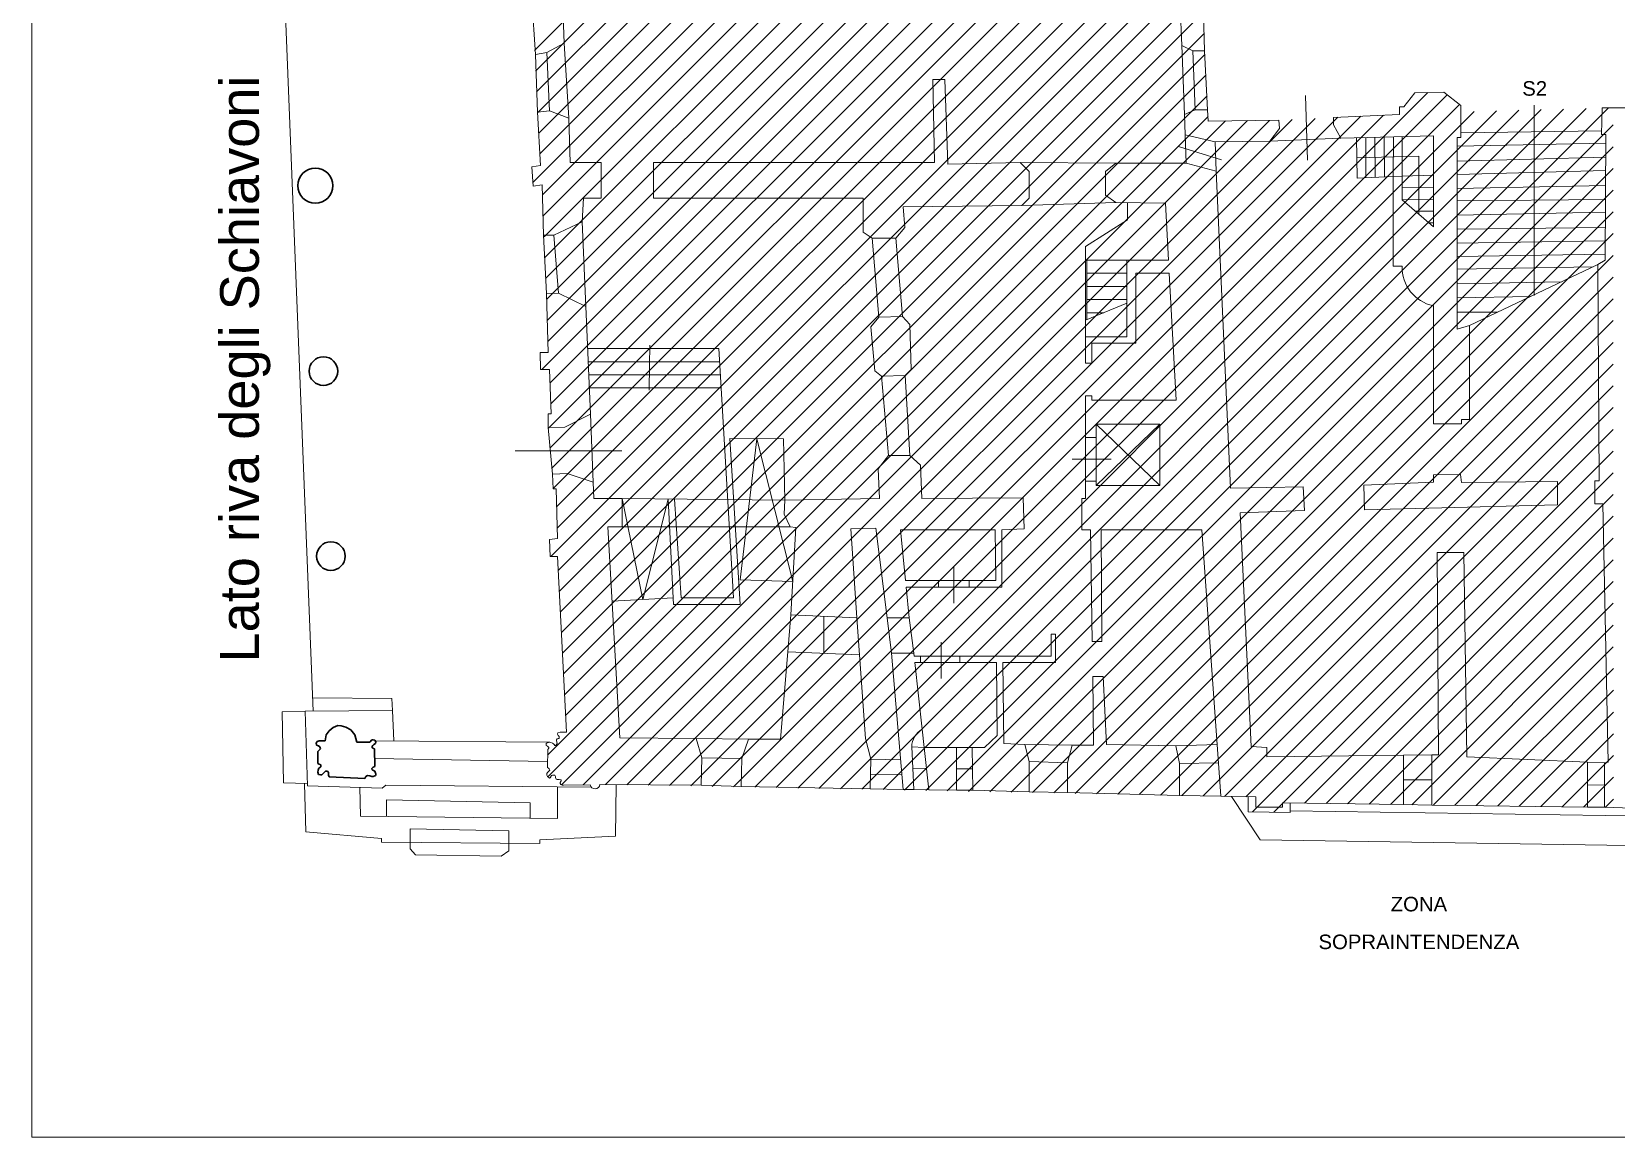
# Model space of a CAD drawing. Header units: millimetres. Extents: x 13761 to 25601, y 1427 to 9827.
# Drawn here: x 13761 to 17031, y 1427 to 3708 of the extents above; entities that cross this region are included whole.
import ezdxf
from ezdxf.enums import TextEntityAlignment as Align

# ---------------------------------------------------------------- set-up
doc = ezdxf.new("R2010")
doc.units = ezdxf.units.MM
doc.layers.add('muri', color=7, linetype='Continuous', lineweight=9)
doc.layers.add('N. VANI', color=66, linetype='Continuous', lineweight=9)
doc.styles.add('ducale_200', font='ARIAL.TTF', dxfattribs={"height": 1})
doc.styles.get("Standard").update_dxf_attribs({"font": 'ARIAL.TTF'})

msp = doc.modelspace()

# ---------------------------------------------------------------- linework, layer by layer
at = {"layer": 'muri', "linetype": 'Continuous', "ltscale": 0.1}
for p, q in [((13760.6, 1426.7), (13760.6, 9826.7)), ((19680.6, 1426.7), (13760.6, 1426.7))]:
    msp.add_line(p, q, dxfattribs=at)
at = {"layer": 'muri', "color": 252}
for p, q in [((14341.8, 2306.5), (14176.8, 6413.2)), ((14798.1, 3669.8), (16125, 4996.7)), ((14800.4, 3627.1), (16126.9, 4953.7)), ((14802.7, 3584.5), (16128.7, 4910.6)), ((14804.9, 3541.9), (16130.6, 4867.6)), ((14807.2, 3499.3), (16132.4, 4824.5)), ((14809.5, 3456.7), (16134.3, 4781.5)), ((14794.9, 3397.2), (16136.1, 4738.4)), ((14814.6, 3372), (16138, 4695.4)), ((14816.3, 3328.7), (16139.9, 4652.3)), ((14817.9, 3285.4), (16141.7, 4609.3)), ((14819.5, 3242.2), (16143.6, 4566.2)), ((14821.1, 3198.9), (16145.4, 4523.2)), ((14822.8, 3155.6), (16147.3, 4480.1)), ((14824.4, 3112.3), (16149.1, 4437.1)), ((14826, 3069.1), (16151, 4394)), ((14813.3, 3011.5), (16160.9, 4359)), ((14830.3, 2983.6), (16162.7, 4315.9)), ((14832.1, 2940.4), (16164.5, 4272.9)), ((14826.9, 2890.4), (16166.3, 4229.8)), ((14830.2, 2848.7), (16160.7, 4179.3)), ((14833.5, 2807.1), (16162.1, 4135.8)), ((14836.7, 2765.5), (16164, 4092.8)), ((14844, 2727.8), (16165.9, 4049.8)), ((14845.3, 2684.2), (16167.9, 4006.8)), ((14831.7, 2625.7), (16169.8, 3963.8)), ((14847.4, 2596.6), (16171.7, 3920.8)), ((14849.6, 2553.8), (16173.5, 3877.8)), ((14851.7, 2511.1), (16175.1, 3834.5)), ((14853.9, 2468.3), (16176.8, 3791.2)), ((14856.1, 2425.6), (16178.4, 3747.9)), ((14858.2, 2382.9), (16180, 3704.6)), ((14860.4, 2340.1), (16181.7, 3661.4)), ((14862.5, 2297.4), (16183.9, 3618.8)), ((14825.4, 2215.3), (16186.2, 3576.1)), ((15209.2, 2150.2), (16641.9, 3582.8)), ((15253.3, 2149.3), (16682, 3578)), ((14826, 2171), (16188.4, 3533.4)), ((15077.1, 2152.7), (16456.5, 3532.1)), ((15121.2, 2151.9), (16503.5, 3534.2)), ((15165.2, 2151), (16550.5, 3536.3)), ((15297.3, 2148.4), (16707.2, 3558.3)), ((15341.4, 2147.6), (16737.7, 3543.9)), ((15385.4, 2146.7), (16783.8, 3545.1)), ((15429.5, 2145.9), (16830, 3546.4)), ((15473.5, 2145), (16876.1, 3547.6)), ((15517.5, 2144.2), (16922.2, 3548.8)), ((15561.6, 2143.3), (16968.4, 3550.1)), ((15605.6, 2142.4), (17014.5, 3551.3)), ((14854.1, 2154.3), (16224.3, 3524.4)), ((14898.9, 2154.2), (16269.7, 3524.9)), ((14944.7, 2155), (16315.1, 3525.4)), ((14989, 2154.4), (16361.7, 3527.1)), ((15033.1, 2153.6), (16409.1, 3529.6)), ((15649.7, 2141.6), (17024.2, 3516.1)), ((17000.2, 3504.2), (16709.9, 3499.6)), ((15693.7, 2140.7), (17024.2, 3471.2)), ((16494.5, 3490.4), (16496, 3406.4)), ((16513.8, 3489.9), (16513.8, 3407.4)), ((16532.7, 3490.4), (16533.2, 3407.9)), ((16552, 3491), (16552.5, 3408.5)), ((16570.9, 3491.5), (16570.4, 3409.5)), ((16589.2, 3492), (16589.2, 3410)), ((17009.2, 3478.2), (16702.3, 3472.1)), ((16623.2, 3451.7), (16495.2, 3448.4)), ((16623.2, 3372.3), (16623.2, 3451.7)), ((17009.1, 3449.2), (16702.3, 3441.6)), ((15737.8, 2139.9), (17024.3, 3426.4)), ((16589.2, 3410), (16653.4, 3412.5)), ((17008.9, 3421.7), (16702.3, 3414)), ((15781.8, 2139), (17024.3, 3381.5)), ((16653.4, 3386.6), (16589.2, 3385.9)), ((16623.2, 3331), (16623.2, 3372.3)), ((17008.7, 3391.1), (16702.3, 3385)), ((15825.9, 2138.2), (17024.3, 3336.6)), ((16653.4, 3362.3), (16589.2, 3361.7)), ((16653.4, 3338.1), (16616.6, 3337.8)), ((17008.6, 3362.1), (16702.3, 3359.1)), ((17008.4, 3336.1), (16702.3, 3330)), ((17008.2, 3304.1), (16702.3, 3301)), ((15869.9, 2137.3), (17024.3, 3291.7)), ((17008.1, 3276.6), (16702.3, 3272)), ((15913.9, 2136.4), (17024.4, 3246.8)), ((17007.9, 3249.1), (16702.3, 3244.5)), ((15938.3, 3237), (16020.9, 3237)), ((16020.9, 3209.9), (15938.3, 3209.9)), ((16702.3, 3218.5), (16982.9, 3223.1)), ((16020.9, 3182.8), (15938.3, 3182.8)), ((15958, 2135.6), (17024.4, 3202)), ((16702.3, 3187.9), (16918.4, 3192.5)), ((16020.9, 3155.7), (15938.3, 3155.7)), ((16002, 2134.7), (17024.4, 3157.1)), ((16702.3, 3158.9), (16854.2, 3162.1)), ((15973, 3128.6), (15938.3, 3128.6)), ((16046.1, 2133.9), (17024.4, 3112.2)), ((16702.3, 3129.9), (16786.3, 3129.9)), ((15178.9, 3054.5), (14907.9, 3054.5)), ((16090.1, 2133), (17024.4, 3067.3)), ((14909.1, 3027.4), (15180.4, 3027.4)), ((16134.2, 2132.2), (17024.5, 3022.5)), ((14910.3, 3000.3), (15182.1, 3000.3)), ((16178.2, 2131.3), (17024.5, 2977.6)), ((14911.5, 2973.2), (15183.7, 2973.2)), ((16222.2, 2130.4), (17024.5, 2932.7)), ((16266.3, 2129.6), (17024.5, 2887.8)), ((15201.7, 2869.1), (15312.3, 2867.9)), ((15222.8, 2577), (15257, 2868.5)), ((15257, 2868.5), (15331.3, 2573.9)), ((16280.1, 2098.4), (17024.6, 2842.9)), ((16324.2, 2097.7), (17024.6, 2798.1)), ((16387.7, 2116.3), (17024.6, 2753.2)), ((15021.7, 2536.7), (14978.9, 2744.9)), ((15073.9, 2743.9), (15021.7, 2536.7)), ((16432, 2115.7), (17024.6, 2708.3)), ((16476.3, 2115.1), (17024.6, 2663.4)), ((16520.6, 2114.5), (17024.7, 2618.5)), ((16564.9, 2113.8), (17024.7, 2573.7)), ((14958.5, 2533.2), (15084.2, 2540.2)), ((16609.2, 2113.2), (17024.7, 2528.8)), ((16653.4, 2112.6), (17024.7, 2483.9)), ((16697.7, 2112), (17024.7, 2439)), ((16742, 2111.4), (17024.8, 2394.1)), ((14503.7, 2332.4), (14340.7, 2333.9)), ((14505.2, 2307.9), (14503.7, 2332.4)), ((16786.3, 2110.8), (17024.8, 2349.3)), ((14325, 2306.4), (14277.6, 2304.9)), ((14277.6, 2304.9), (14280.6, 2158.2)), ((14325, 2306.4), (14505.2, 2307.9)), ((14329.5, 2152.1), (14325, 2306.4)), ((14505.2, 2307.9), (14508.3, 2245.3)), ((16830.6, 2110.2), (17024.8, 2304.4)), ((16874.9, 2109.6), (17024.8, 2259.5)), ((14829.1, 2242.2), (14469.1, 2245.3)), ((14825.2, 2202.5), (14468.2, 2208.6)), ((16919.2, 2109), (17024.9, 2214.6)), ((16963.5, 2108.4), (17024.9, 2169.7)), ((14329.5, 2156.7), (14280.6, 2158.2)), ((14326.5, 2057.3), (14323.4, 2156.7)), ((14483.9, 2147.5), (14329.5, 2152.1)), ((14439.5, 2089.4), (14438, 2149)), ((14491.5, 2153.6), (14483.9, 2147.5)), ((14915.6, 2149.1), (14491.5, 2153.6)), ((14845.9, 2149.8), (14845.9, 2084.8)), ((14966.6, 2155.1), (14965.1, 2048.2)), ((14789.4, 2116.9), (14493, 2123)), ((14493, 2123), (14493, 2089.4)), ((14789.4, 2084.8), (14789.4, 2116.9)), ((17296.6, 2086.4), (16357.7, 2100.8)), ((17007.8, 2107.7), (17024.9, 2124.9)), ((14845.9, 2084.8), (14439.5, 2089.4)), ((14541.9, 2022.2), (14541.9, 2063.5)), ((14541.9, 2063.5), (14745.1, 2058.9)), ((14482.3, 2043.6), (14326.5, 2057.3)), ((14482.3, 2036), (14482.3, 2043.6)), ((14809.3, 2032.9), (14482.3, 2036)), ((14745.1, 2058.9), (14745.1, 2017.6)), ((14965.1, 2048.2), (14809.3, 2040.5)), ((14809.3, 2040.5), (14809.3, 2032.9)), ((14552.6, 2010), (14541.9, 2022.2)), ((14729.8, 2006.9), (14552.6, 2010)), ((14745.1, 2017.6), (14729.8, 2006.9))]:
    msp.add_line(p, q, dxfattribs=at)
at = {"layer": 'muri'}
for p, q in [((14850.5, 3901.4), (14859.7, 3684.5)), ((14800.1, 3661.6), (14792.5, 3774.6)), ((16133.9, 3679.9), (16130.8, 3760.9)), ((16178.2, 3771.6), (16181.3, 3669.2)), ((14823.8, 3665.4), (14800.1, 3661.6)), ((14859.7, 3684.5), (14823.8, 3665.4)), ((14829.1, 3545.4), (14823.8, 3665.4)), ((14859.7, 3684.5), (14868.9, 3530.2)), ((16156.8, 3669.2), (16133.9, 3679.9)), ((16133.9, 3679.9), (16140, 3537.8)), ((16181.3, 3669.2), (16156.8, 3669.2)), ((16161.4, 3547), (16156.8, 3669.2)), ((16181.3, 3669.2), (16187.4, 3547)), ((14800.1, 3661.6), (14804.7, 3542.4)), ((15645, 3609.6), (15620.6, 3609.6)), ((15620.6, 3609.6), (15623.6, 3438.5)), ((15651.1, 3435.4), (15645, 3609.6)), ((16389.4, 3576.9), (16393.4, 3443.5)), ((16592.3, 3553.1), (16615.2, 3582.1)), ((16615.2, 3582.1), (16674.8, 3583.6)), ((16674.8, 3583.6), (16709.9, 3556.1)), ((14829.1, 3545.4), (14804.7, 3542.4)), ((14804.7, 3542.4), (14810.8, 3432.4)), ((14868.9, 3530.2), (14829.1, 3545.4)), ((16161.4, 3547), (16140, 3537.8)), ((16140, 3537.8), (16141.3, 3495.8)), ((16187.4, 3547), (16161.4, 3547)), ((16188.9, 3524.1), (16187.4, 3547)), ((16447.1, 3531.7), (16583.1, 3537.8)), ((16583.1, 3537.8), (16583.1, 3553.1)), ((16583.1, 3553.1), (16592.3, 3553.1)), ((16709.9, 3556.1), (16709.9, 3490.4)), ((16861.6, 3205.1), (16861.6, 3556.7)), ((17000.2, 3496.6), (17001.7, 3551.6)), ((17001.7, 3551.6), (17061.3, 3551.6)), ((14871.9, 3438.5), (14868.9, 3530.2)), ((16334.1, 3525.6), (16188.9, 3524.1)), ((16315.7, 3482.8), (16335.6, 3508.8)), ((16335.6, 3508.8), (16334.1, 3525.6)), ((16447.1, 3516.4), (16447.1, 3531.7)), ((16462.4, 3488.9), (16447.1, 3516.4)), ((16127.6, 3471.5), (16167, 3459.3)), ((16141.3, 3495.8), (16202.7, 3481.3)), ((16143.1, 3437), (16141.3, 3495.8)), ((16202.7, 3481.3), (16315.7, 3482.8)), ((16202.7, 3481.3), (16205.4, 3420.3)), ((16315.7, 3482.8), (16462.4, 3488.9)), ((16653.4, 3493.5), (16462.4, 3488.9)), ((16653.4, 3305.7), (16653.4, 3493.5)), ((16702.3, 3490.4), (16702.3, 3094.7)), ((16709.9, 3490.4), (16702.3, 3490.4)), ((17009.4, 3496.6), (17000.2, 3496.6)), ((17007.8, 3236.8), (17009.4, 3496.6)), ((14935.6, 3438.5), (14871.9, 3438.5)), ((14935.6, 3365.2), (14935.6, 3438.5)), ((15623.6, 3438.5), (15044, 3438.5)), ((15044, 3438.5), (15044, 3365.2)), ((15800.8, 3438.5), (15651.1, 3435.4)), ((15800.8, 3438.5), (15997.9, 3437)), ((15819.2, 3420.2), (15800.8, 3438.5)), ((15997.9, 3437), (15976.5, 3420.2)), ((16143.1, 3437), (15997.9, 3437)), ((16205.4, 3420.3), (16143.1, 3437)), ((16167, 3459.3), (16215.9, 3444.2)), ((14810.8, 3432.4), (14792.5, 3429.3)), ((14792.5, 3429.3), (14795.5, 3389.6)), ((15819.2, 3365.2), (15819.2, 3420.2)), ((15976.5, 3420.2), (15976.5, 3371.3)), ((16234.7, 2766.3), (16205.4, 3420.3)), ((16496, 3406.4), (16570.4, 3409.3)), ((16570.4, 3409.3), (16589.2, 3410)), ((16570.6, 3224.4), (16570.4, 3409.5)), ((16589.2, 3410), (16589.2, 3361.7)), ((14795.5, 3389.6), (14813.9, 3392.7)), ((14813.9, 3392.7), (14816.9, 3288.8)), ((15976.5, 3371.3), (15997.9, 3356)), ((14896.4, 3316.3), (14899.4, 3365.2)), ((14899.4, 3365.2), (14935.6, 3365.2)), ((15044, 3365.2), (15476.9, 3365.2)), ((15476.9, 3365.2), (15476.9, 3294.9)), ((15559.4, 3346.8), (15803.9, 3349.9)), ((15562.5, 3304.1), (15559.4, 3346.8)), ((15803.9, 3349.9), (15819.2, 3365.2)), ((15803.9, 3349.9), (15997.9, 3356)), ((15803.9, 3349.9), (15803.9, 3349.9)), ((15997.9, 3356), (16100.3, 3354.5)), ((16021.8, 3355.6), (16021.8, 3319.9)), ((16100.3, 3354.5), (16106.8, 3237)), ((16589.2, 3361.7), (16653.4, 3305.7)), ((14838.3, 3288.8), (14896.4, 3316.3)), ((14896.4, 3316.3), (14904, 3141.3)), ((15544.2, 3282.7), (15562.5, 3304.1)), ((16021.8, 3319.9), (15935.1, 3265.2)), ((16653.4, 3313.9), (16644.1, 3313.8)), ((14816.9, 3288.8), (14838.3, 3288.8)), ((14816.9, 3288.8), (14823, 3168.1)), ((14838.3, 3288.8), (14847.5, 3168.8)), ((15476.9, 3294.9), (15495.3, 3282.7)), ((15495.3, 3282.7), (15509, 3119.2)), ((15495.3, 3282.7), (15544.2, 3282.7)), ((15544.2, 3282.7), (15557.9, 3120.7)), ((15935.1, 3265.2), (15935.1, 3078.9)), ((15938.3, 3114.2), (15938.3, 3237)), ((16106.8, 3237), (16020.9, 3237)), ((16020.9, 3237), (16020.9, 3078.9)), ((16039, 3209.9), (16108.3, 3209.9)), ((16039, 3065.4), (16039, 3209.9)), ((16108.3, 3209.9), (16122.7, 2948)), ((16589.2, 3224.4), (16570.6, 3224.4)), ((16992.5, 3227.7), (16728.2, 3102.4)), ((16861.6, 3163.8), (16861.6, 3205.1)), ((16992.5, 3227.7), (17007.8, 3236.8)), ((16995.6, 2781.5), (16992.5, 3227.7)), ((14847.5, 3168.8), (14823, 3168.1)), ((14823, 3168.1), (14826.8, 3046.6)), ((14904, 3141.3), (14847.5, 3168.8)), ((14904, 3141.3), (14904, 3141.3)), ((14913.9, 2919), (14904, 3141.3)), ((15935.1, 3112.9), (16020.9, 3148.5)), ((16653.4, 2899.2), (16653.4, 3143.1)), ((15509, 3119.2), (15492.2, 3099.3)), ((15557.9, 3120.7), (15509, 3119.2)), ((15573.2, 3103.9), (15557.9, 3120.7)), ((15492.2, 3099.3), (15500.6, 3008.3)), ((15575.7, 3011.3), (15573.2, 3103.9)), ((15935.1, 3078.9), (15935.1, 3024.7)), ((16020.9, 3078.9), (15935.1, 3078.9)), ((16702.3, 3094.7), (16728.2, 3102.4)), ((16728.2, 3102.4), (16728.2, 2908.3)), ((14826.8, 3046.6), (14810, 3046.6)), ((14810, 3046.6), (14810.8, 3011.5)), ((15036.1, 3061.3), (15035.4, 3020.1)), ((15209.2, 2540.2), (15178.9, 3054.5)), ((15178.9, 3054.5), (15178.9, 3054.5)), ((15948.7, 3024.7), (15948.7, 3065.4)), ((15948.7, 3065.4), (16039, 3065.4)), ((14810.8, 3011.5), (14829.1, 3011.5)), ((14829.1, 3011.5), (14833, 2919.8)), ((15035.4, 3020.1), (15034.7, 2968.9)), ((15563.5, 2999.1), (15575.7, 3011.3)), ((15935.1, 3024.7), (15948.7, 3024.7)), ((15500.6, 3008.3), (15514.4, 2997.6)), ((15514.4, 2997.6), (15563.5, 2999.1)), ((15514.4, 2997.6), (15528.9, 2833.5)), ((15563.5, 2999.1), (15573.2, 2833.5)), ((15948.7, 2957), (15935.1, 2957)), ((15935.1, 2957), (15935.1, 2871.2)), ((15948.7, 2948), (15948.7, 2957)), ((16122.7, 2948), (15948.7, 2948)), ((14833, 2919.8), (14826.8, 2919.8)), ((14826.8, 2919.8), (14826.8, 2891.5)), ((14861.2, 2892.3), (14913.9, 2919)), ((14913.9, 2919), (14919.3, 2778.5)), ((14826.8, 2891.5), (14861.2, 2892.3)), ((14826.8, 2891.5), (14835.3, 2795.3)), ((15957.7, 2898.3), (16088.7, 2898.3)), ((15957.7, 2871.2), (15957.7, 2898.3)), ((16088.7, 2898.3), (15957.7, 2771.8)), ((15957.7, 2898.3), (16088.7, 2771.8)), ((16088.7, 2898.3), (16088.7, 2771.8)), ((16711.4, 2899.2), (16653.4, 2899.2)), ((16728.2, 2908.3), (16711.4, 2908.3)), ((16711.4, 2908.3), (16711.4, 2899.2)), ((15222.8, 2526.6), (15201.7, 2869.1)), ((15312.3, 2867.9), (15315.2, 2741.5)), ((15935.1, 2871.2), (15957.7, 2871.2)), ((15935.1, 2871.2), (15935.1, 2780.8)), ((15957.7, 2871.2), (15957.7, 2780.8)), ((14758.2, 2843.4), (14978.8, 2843.4)), ((15528.9, 2833.5), (15507.5, 2806)), ((15573.2, 2833.5), (15528.9, 2833.5)), ((15594.6, 2813.6), (15573.2, 2833.5)), ((15597.6, 2744.9), (15594.6, 2813.6)), ((15908, 2826), (15988.6, 2826)), ((14835.3, 2795.3), (14865.8, 2796.8)), ((14835.3, 2795.3), (14865.8, 2796.8)), ((14836.8, 2764.7), (14835.3, 2795.3)), ((14836.8, 2764.7), (14835.3, 2795.3)), ((14865.8, 2796.8), (14919.3, 2778.5)), ((14865.8, 2796.8), (14919.3, 2778.5)), ((15507.5, 2806), (15510.6, 2744.9)), ((15935.1, 2780.8), (15935.1, 2744.9)), ((15957.7, 2780.8), (15935.1, 2780.8)), ((15957.7, 2771.8), (15957.7, 2780.8)), ((16653.4, 2793.8), (16709.2, 2794.4)), ((16653.4, 2778.5), (16653.4, 2793.8)), ((16709.2, 2794.4), (16711.2, 2777.8)), ((16711.2, 2777.8), (16909.8, 2780.4)), ((16909.8, 2780.4), (16909.8, 2731.9)), ((16986.6, 2781.4), (16995.6, 2781.5)), ((16986.6, 2733.8), (16986.6, 2781.4)), ((14842.9, 2764.7), (14836.8, 2764.7)), ((14842.9, 2764.7), (14836.8, 2764.7)), ((14845.9, 2662.4), (14842.9, 2764.7)), ((14845.9, 2662.4), (14842.9, 2764.7)), ((14919.3, 2778.5), (14920.8, 2744.9)), ((14919.3, 2778.5), (14920.8, 2744.9)), ((16088.7, 2771.8), (15957.7, 2771.8)), ((16384.5, 2769.3), (16234.7, 2766.3)), ((16387.5, 2720.4), (16384.5, 2769.3)), ((16509.8, 2772.4), (16653.4, 2778.5)), ((16511.3, 2722), (16509.8, 2772.4)), ((14920.8, 2744.9), (14978.9, 2744.9)), ((14920.8, 2744.9), (14978.9, 2744.9)), ((14978.9, 2744.9), (14978.9, 2686.8)), ((14978.9, 2744.9), (14978.9, 2686.8)), ((14978.9, 2744.9), (15315.2, 2741.5)), ((15073.9, 2743.9), (15084.9, 2526.6)), ((15087.5, 2743.8), (15100.8, 2540.2)), ((15315.2, 2741.5), (15313.6, 2712.8)), ((15510.6, 2744.9), (15315.2, 2741.5)), ((15315.2, 2741.5), (15315.2, 2741.5)), ((15315.2, 2741.5), (15315.2, 2741.5)), ((15806.9, 2746.4), (15597.6, 2744.9)), ((15808.5, 2682.2), (15806.9, 2746.4)), ((15806.9, 2746.4), (15806.9, 2746.4)), ((15935.1, 2744.9), (15927.6, 2744.9)), ((15927.6, 2744.9), (15927.6, 2680.7)), ((16254.6, 2715.8), (16387.5, 2720.4)), ((16277.5, 2233), (16254.6, 2715.8)), ((16909.8, 2731.9), (16511.3, 2722)), ((17003.2, 2734.2), (16986.6, 2733.8)), ((17013.9, 2201), (17003.2, 2734.2)), ((14949.8, 2686.8), (14974.3, 2251.4)), ((14949.8, 2686.8), (14974.3, 2251.4)), ((14978.9, 2686.8), (14949.8, 2686.8)), ((14978.9, 2686.8), (14949.8, 2686.8)), ((14978.9, 2686.8), (15325.9, 2686.8)), ((15313.6, 2712.8), (15325.9, 2686.8)), ((15325.9, 2686.8), (15337.9, 2685.3)), ((15337.9, 2685.3), (15327.2, 2505)), ((15451, 2682.2), (15502.9, 2683.8)), ((15463.2, 2498.9), (15451, 2682.2)), ((15502.9, 2683.8), (15525.8, 2498.9)), ((15762.6, 2680.7), (15808.5, 2682.2)), ((14829.1, 2660.8), (14845.9, 2662.4)), ((14829.1, 2660.8), (14845.9, 2662.4)), ((14830.7, 2625.7), (14829.1, 2660.8)), ((14830.7, 2625.7), (14829.1, 2660.8)), ((15563.9, 2575.7), (15553.3, 2680.7)), ((15553.3, 2680.7), (15748.9, 2680.7)), ((15748.9, 2680.7), (15750.2, 2575.7)), ((15762.6, 2562.1), (15762.6, 2680.7)), ((15927.6, 2680.7), (15946, 2680.7)), ((15946, 2680.7), (15949.5, 2450)), ((15967.4, 2680.7), (16175.2, 2680.7)), ((15969.4, 2450), (15967.4, 2680.7)), ((16175.2, 2680.7), (16214.9, 2130.7)), ((14845.9, 2625.7), (14830.7, 2625.7)), ((14845.9, 2625.7), (14830.7, 2625.7)), ((14864.3, 2263.1), (14845.9, 2625.7)), ((14864.3, 2263.1), (14845.9, 2625.7)), ((16716, 2633.3), (16661, 2633.3)), ((16661, 2633.3), (16664.1, 2216.2)), ((16722.1, 2211.7), (16716, 2633.3)), ((15664, 2529.2), (15663.6, 2604.5)), ((15222.8, 2577), (15331.3, 2573.9)), ((15632.1, 2575.7), (15563.9, 2575.7)), ((15571.7, 2498.9), (15565.3, 2562.1)), ((15565.3, 2562.1), (15632.1, 2562.1)), ((15695.4, 2575.7), (15632.1, 2575.7)), ((15632.1, 2562.1), (15632.1, 2575.7)), ((15632.1, 2562.1), (15695.4, 2562.1)), ((15750.2, 2575.7), (15695.4, 2575.7)), ((15695.4, 2575.7), (15695.4, 2562.1)), ((15695.4, 2562.1), (15762.6, 2562.1)), ((15762.6, 2562.1), (15762.6, 2562.1)), ((15084.9, 2526.6), (15084.9, 2526.6)), ((15084.9, 2526.6), (15222.8, 2526.6)), ((15100.8, 2540.2), (15209.2, 2540.2)), ((15327.2, 2505), (15321.1, 2428.6)), ((15327.2, 2505), (15463.2, 2498.9)), ((15395.2, 2501.9), (15395.2, 2425.6)), ((15463.2, 2498.9), (15469.3, 2422.5)), ((15525.8, 2498.9), (15535, 2425.6)), ((15525.8, 2498.9), (15571.7, 2498.9)), ((15580.8, 2425.6), (15571.7, 2498.9)), ((15864.5, 2419.8), (15864.5, 2465)), ((15864.5, 2465), (15873.5, 2465)), ((15873.5, 2465), (15873.5, 2406.3)), ((15305.8, 2248.3), (15321.1, 2428.6)), ((15321.1, 2428.6), (15469.3, 2422.5)), ((15469.3, 2422.5), (15481.5, 2249.9)), ((15535, 2425.6), (15580.8, 2425.6)), ((15559.4, 2144.7), (15535, 2425.6)), ((15580.8, 2425.6), (15581.5, 2419.8)), ((15637.5, 2373.3), (15637.2, 2448.6)), ((15949.5, 2450), (15949.5, 2450)), ((15949.5, 2450), (15969.4, 2450)), ((15581.5, 2419.8), (15595, 2419.8)), ((15595, 2406.3), (15583, 2406.3)), ((15583, 2406.3), (15598.1, 2269.1)), ((15595, 2419.8), (15595, 2406.3)), ((15676.3, 2419.8), (15595, 2419.8)), ((15595, 2406.3), (15676.3, 2406.3)), ((15676.3, 2406.3), (15676.3, 2419.8)), ((15676.3, 2419.8), (15864.5, 2419.8)), ((15751.6, 2406.3), (15676.3, 2406.3)), ((15753.2, 2256.1), (15751.6, 2406.3)), ((15765.1, 2406.3), (15767.2, 2239.2)), ((15873.5, 2406.3), (15765.1, 2406.3)), ((15952.2, 2236.1), (15950.4, 2377.7)), ((15950.4, 2377.7), (15972.2, 2377.7)), ((15972.2, 2377.7), (15978.6, 2237.6)), ((14845.9, 2259), (14846.5, 2261.6)), ((14845.9, 2259), (14846.5, 2261.6)), ((14847, 2256), (14845.9, 2259)), ((14847, 2256), (14845.9, 2259)), ((14846.5, 2261.6), (14851, 2262.6)), ((14846.5, 2261.6), (14851, 2262.6)), ((14851, 2262.6), (14864.3, 2263.1)), ((14851, 2262.6), (14864.3, 2263.1)), ((15602.2, 2231.5), (15598.1, 2269.1)), ((14822.5, 2239.2), (14824.6, 2240.7)), ((14822.5, 2239.2), (14824.6, 2240.7)), ((14822.5, 2235.1), (14822.5, 2239.2)), ((14822.5, 2235.1), (14822.5, 2239.2)), ((14825.1, 2234.1), (14822.5, 2235.1)), ((14825.1, 2234.1), (14822.5, 2235.1)), ((14824.6, 2240.7), (14827.1, 2241.7)), ((14824.6, 2240.7), (14827.1, 2241.7)), ((14828.1, 2231.5), (14825.1, 2234.1)), ((14828.1, 2231.5), (14825.1, 2234.1)), ((14825.1, 2189.8), (14825.6, 2226.9)), ((14825.1, 2189.8), (14825.6, 2226.9)), ((14825.6, 2226.9), (14828.1, 2229.5)), ((14825.6, 2226.9), (14828.1, 2229.5)), ((14827.1, 2241.7), (14829.6, 2242.2)), ((14827.1, 2241.7), (14829.6, 2242.2)), ((14828.1, 2229.5), (14828.1, 2231.5)), ((14828.1, 2229.5), (14828.1, 2231.5)), ((14829.6, 2242.2), (14831.7, 2241.7)), ((14829.6, 2242.2), (14831.7, 2241.7)), ((14831.7, 2241.7), (14835.3, 2240.2)), ((14831.7, 2241.7), (14835.3, 2240.2)), ((14835.3, 2240.2), (14837.3, 2238.6)), ((14835.3, 2240.2), (14837.3, 2238.6)), ((14837.3, 2238.6), (14838.8, 2237.1)), ((14837.3, 2238.6), (14838.8, 2237.1)), ((14838.8, 2237.1), (14840.3, 2235.6)), ((14838.8, 2237.1), (14840.3, 2235.6)), ((14840.3, 2235.6), (14842.4, 2235.6)), ((14840.3, 2235.6), (14842.4, 2235.6)), ((14842.4, 2235.6), (14843.9, 2237.1)), ((14842.4, 2235.6), (14843.9, 2237.1)), ((14843.9, 2246.8), (14844.9, 2248.8)), ((14843.9, 2246.8), (14844.9, 2248.8)), ((14843.9, 2244.8), (14843.9, 2246.8)), ((14843.9, 2244.8), (14843.9, 2246.8)), ((14844.4, 2242.7), (14843.9, 2244.8)), ((14844.4, 2242.7), (14843.9, 2244.8)), ((14843.9, 2237.1), (14844.9, 2239.7)), ((14843.9, 2237.1), (14844.9, 2239.7)), ((14844.9, 2239.7), (14844.4, 2242.7)), ((14844.9, 2239.7), (14844.4, 2242.7)), ((14844.9, 2248.8), (14847, 2249.9)), ((14844.9, 2248.8), (14847, 2249.9)), ((14849, 2253.9), (14847, 2256)), ((14849, 2253.9), (14847, 2256)), ((14847, 2249.9), (14849, 2249.9)), ((14847, 2249.9), (14849, 2249.9)), ((14849.5, 2251.9), (14849, 2253.9)), ((14849.5, 2251.9), (14849, 2253.9)), ((14849, 2249.9), (14849.5, 2251.9)), ((14849, 2249.9), (14849.5, 2251.9)), ((14974.3, 2251.4), (15131.6, 2249.9)), ((14974.3, 2251.4), (15131.6, 2249.9)), ((15131.6, 2249.9), (15143.9, 2210.1)), ((15131.6, 2249.9), (15143.9, 2210.1)), ((15131.6, 2249.9), (15240.1, 2248.3)), ((15226.4, 2208.6), (15240.1, 2248.3)), ((15240.1, 2248.3), (15305.8, 2248.3)), ((15481.5, 2249.9), (15492.2, 2207.1)), ((15576.7, 2232.5), (15581, 2144.3)), ((15602.2, 2231.5), (15576.7, 2232.5)), ((15602.2, 2231.5), (15669.4, 2231.5)), ((15612.4, 2143.8), (15602.2, 2231.5)), ((15669.4, 2231.5), (15669.4, 2142.9)), ((15669.4, 2231.5), (15701.5, 2231.5)), ((15703.1, 2142.9), (15701.5, 2231.5)), ((15701.5, 2231.5), (15727, 2231.5)), ((15727, 2231.5), (15753.2, 2256.1)), ((15767.2, 2239.2), (15810, 2237.6)), ((15810, 2237.6), (15819.2, 2202.5)), ((15810, 2237.6), (15907.8, 2236.1)), ((15898.6, 2199.4), (15907.8, 2236.1)), ((15907.8, 2236.1), (15952.2, 2236.1)), ((15978.6, 2237.6), (16121.7, 2234.6)), ((16121.7, 2234.6), (16207.2, 2237.1)), ((16121.7, 2234.6), (16129.3, 2197.9)), ((16309.6, 2231.5), (16277.5, 2233)), ((16309.6, 2211.7), (16309.6, 2231.5)), ((15143.9, 2210.1), (15142.3, 2153.6)), ((15143.9, 2210.1), (15142.3, 2153.6)), ((15143.9, 2210.1), (15226.4, 2208.6)), ((15224.8, 2150.5), (15226.4, 2208.6)), ((15492.2, 2207.1), (15490.7, 2146)), ((15492.2, 2207.1), (15554.1, 2205.9)), ((15819.2, 2202.5), (15819.2, 2139.8)), ((15898.6, 2199.4), (15819.2, 2202.5)), ((15898.6, 2138.3), (15898.6, 2199.4)), ((16129.3, 2197.9), (16209.9, 2199.5)), ((16129.3, 2197.9), (16129.3, 2132.2)), ((16591.8, 2215.3), (16309.6, 2211.7)), ((16591.8, 2215.3), (16650.5, 2216.1)), ((16591.8, 2113.3), (16591.8, 2215.3)), ((16650.5, 2216.2), (16650.5, 2112.4)), ((16664.1, 2216.2), (16650.5, 2216.1)), ((16971.2, 2201), (16722.1, 2211.7)), ((16971.2, 2201), (17006.3, 2199.4)), ((16971.2, 2107.8), (16971.2, 2201)), ((17006.3, 2199.4), (17013.9, 2201)), ((17006.3, 2107.8), (17006.3, 2199.4)), ((14824, 2177.5), (14825.1, 2179.6)), ((14824, 2177.5), (14825.1, 2179.6)), ((14824, 2174), (14824, 2177.5)), ((14824, 2174), (14824, 2177.5)), ((14825.1, 2171.4), (14824, 2174)), ((14825.1, 2171.4), (14824, 2174)), ((14827.1, 2188.7), (14825.1, 2189.8)), ((14827.1, 2188.7), (14825.1, 2189.8)), ((14825.1, 2179.6), (14827.1, 2181.6)), ((14825.1, 2179.6), (14827.1, 2181.6)), ((14828.6, 2168.4), (14825.1, 2171.4)), ((14828.6, 2168.4), (14825.1, 2171.4)), ((14828.6, 2187.2), (14827.1, 2188.7)), ((14828.6, 2187.2), (14827.1, 2188.7)), ((14827.1, 2181.6), (14829.6, 2184.2)), ((14827.1, 2181.6), (14829.6, 2184.2)), ((14829.6, 2184.2), (14828.6, 2187.2)), ((14829.6, 2184.2), (14828.6, 2187.2)), ((14833.2, 2173.5), (14831.2, 2169.9)), ((14833.2, 2173.5), (14831.2, 2169.9)), ((14835.3, 2174), (14833.2, 2173.5)), ((14835.3, 2174), (14833.2, 2173.5)), ((14841.4, 2171.4), (14840.3, 2174)), ((14841.4, 2171.4), (14840.3, 2174)), ((14841.9, 2169.4), (14841.4, 2171.4)), ((14841.9, 2169.4), (14841.4, 2171.4)), ((14842.9, 2165.8), (14841.9, 2169.4)), ((14842.9, 2165.8), (14841.9, 2169.4)), ((14844.9, 2165.3), (14842.9, 2165.8)), ((14844.9, 2165.3), (14842.9, 2165.8)), ((14847.5, 2165.3), (14844.9, 2165.3)), ((14847.5, 2165.3), (14844.9, 2165.3)), ((14849.5, 2165.3), (14847.5, 2165.3)), ((14849.5, 2165.3), (14847.5, 2165.3)), ((14853.1, 2164.3), (14849.5, 2165.3)), ((14853.1, 2164.3), (14849.5, 2165.3)), ((14851, 2156.7), (14851.5, 2159.2)), ((14851, 2156.7), (14851.5, 2159.2)), ((14851.5, 2159.2), (14853.1, 2162.3)), ((14851.5, 2159.2), (14853.1, 2162.3)), ((14853.1, 2162.3), (14853.1, 2164.3)), ((14853.1, 2162.3), (14853.1, 2164.3)), ((15491.5, 2176.5), (15556.8, 2175.3)), ((15578.9, 2188.4), (15607.3, 2187.7)), ((15669.4, 2187.2), (15702.3, 2187.2)), ((16591.8, 2164.3), (16650.5, 2164.3)), ((14852.6, 2154.6), (14851, 2156.7)), ((14852.6, 2154.6), (14851, 2156.7)), ((14855.6, 2153.6), (14852.6, 2154.6)), ((14855.6, 2153.6), (14852.6, 2154.6)), ((14858.2, 2153.6), (14855.6, 2153.6)), ((14858.2, 2153.6), (14855.6, 2153.6)), ((14913.2, 2154.4), (14858.2, 2153.6)), ((14913.2, 2154.4), (14858.2, 2153.6)), ((15142.3, 2153.6), (14933, 2155.1)), ((15142.3, 2153.6), (14933, 2155.1)), ((15142.3, 2153.6), (15224.8, 2150.5)), ((15490.7, 2146), (15224.8, 2150.5)), ((15490.7, 2146), (15559.4, 2144.7)), ((15581, 2144.3), (15559.4, 2144.7)), ((15581, 2144.3), (15612.4, 2143.8)), ((15669.4, 2142.9), (15612.4, 2143.8)), ((15669.4, 2142.9), (15703.1, 2142.9)), ((15819.2, 2139.8), (15703.1, 2142.9)), ((15819.2, 2139.8), (15898.6, 2138.3)), ((16129.3, 2132.2), (15898.6, 2138.3)), ((16129.3, 2132.2), (16214.9, 2130.7)), ((16214.9, 2130.7), (16286.7, 2129.2)), ((16295.9, 2040.5), (16236.6, 2130.2)), ((16271.4, 2098.6), (16271.4, 2129.5)), ((16286.7, 2129.2), (16286.7, 2107.8)), ((16971.2, 2154.4), (17006.3, 2153.6)), ((16357.7, 2097.1), (16271.4, 2098.6)), ((16286.7, 2107.8), (16341.7, 2107.8)), ((16341.7, 2107.8), (16341.7, 2116.9)), ((16341.7, 2116.9), (16591.8, 2113.3)), ((16357.7, 2116.7), (16357.7, 2097.1)), ((16591.8, 2113.3), (16650.5, 2112.4)), ((16650.5, 2112.4), (16971.2, 2107.8)), ((16971.2, 2107.8), (17006.3, 2107.8)), ((17099.5, 2104.7), (17006.3, 2107.8)), ((17374.5, 2023.7), (16295.9, 2040.5)), ((13760.6, 1426.7), (22160.6, 1426.7))]:
    msp.add_line(p, q, dxfattribs=at)
at = {"layer": 'muri', "linetype": 'ByBlock', "lineweight": 30}
for p, q in [((14368.5, 2257.5), (14366.2, 2245.3)), ((14374.6, 2265.9), (14368.5, 2257.5)), ((14383, 2272.8), (14374.6, 2265.9)), ((14392.2, 2276.6), (14383, 2272.8)), ((14399.1, 2275.8), (14392.2, 2276.6)), ((14409, 2273.5), (14399.1, 2275.8)), ((14418.9, 2267.4), (14409, 2273.5)), ((14427.3, 2257.5), (14418.9, 2267.4)), ((14431.9, 2242.2), (14427.3, 2257.5)), ((14349.4, 2243.7), (14347.9, 2239.9)), ((14347.9, 2239.9), (14348.6, 2236.1)), ((14348.6, 2236.1), (14352.5, 2234.6)), ((14354, 2245.3), (14349.4, 2243.7)), ((14354, 2225.4), (14350.9, 2223.1)), ((14352.5, 2234.6), (14355.5, 2232.3)), ((14366.2, 2245.3), (14354, 2245.3)), ((14356.3, 2228.5), (14354, 2225.4)), ((14355.5, 2232.3), (14356.3, 2228.5)), ((14458.6, 2242.2), (14431.9, 2242.2)), ((14462.5, 2246.8), (14458.6, 2242.2)), ((14465.5, 2246.8), (14462.5, 2246.8)), ((14462.5, 2232.3), (14464.8, 2235.3)), ((14464.8, 2230), (14462.5, 2232.3)), ((14464.8, 2235.3), (14467, 2237.6)), ((14467.8, 2228.5), (14464.8, 2230)), ((14468.6, 2246), (14465.5, 2246.8)), ((14467, 2237.6), (14470.1, 2239.2)), ((14468.6, 2191.8), (14467.8, 2228.5)), ((14470.9, 2243), (14468.6, 2246)), ((14470.1, 2239.2), (14470.9, 2243)), ((14350.9, 2223.1), (14350.9, 2197.9)), ((14350.9, 2197.9), (14354, 2197.1)), ((14354, 2197.1), (14357, 2195.6)), ((14357, 2195.6), (14357, 2191)), ((14465.5, 2190.3), (14468.6, 2191.8)), ((14351.7, 2184.2), (14350.9, 2180.3)), ((14350.9, 2180.3), (14352.5, 2175.8)), ((14353.2, 2188.7), (14351.7, 2184.2)), ((14352.5, 2175.8), (14356.3, 2175)), ((14357, 2191), (14353.2, 2188.7)), ((14356.3, 2175), (14359.3, 2175)), ((14359.3, 2175), (14363.9, 2179.6)), ((14363.9, 2179.6), (14367, 2182.6)), ((14367, 2182.6), (14370.8, 2182.6)), ((14370.8, 2182.6), (14373.1, 2179.6)), ((14373.1, 2179.6), (14373.1, 2174.2)), ((14373.1, 2174.2), (14374.6, 2170.4)), ((14374.6, 2170.4), (14447.9, 2167.3)), ((14447.9, 2167.3), (14450.2, 2171.2)), ((14450.2, 2171.2), (14453.3, 2173.5)), ((14453.3, 2173.5), (14458.6, 2172.7)), ((14458.6, 2172.7), (14462.5, 2171.2)), ((14462.5, 2188), (14465.5, 2190.3)), ((14463.2, 2184.9), (14462.5, 2188)), ((14462.5, 2171.2), (14465.5, 2171.2)), ((14468.6, 2182.6), (14463.2, 2184.9)), ((14465.5, 2171.2), (14468.6, 2172.7)), ((14470.1, 2178), (14468.6, 2182.6))]:
    msp.add_line(p, q, dxfattribs=at)
for centre, radius in [((14346, 3390.8), 36.2), ((14362.7, 3007.9), 29.5), ((14378, 2626.1), 29.5)]:
    msp.add_circle(centre, radius, dxfattribs=at)
at = {"layer": 'muri'}
for centre, radius, start, end in [((16668.9, 3221.3), 79.8, 177.8109, 258.7532), ((15621.8, 2230.7), 45.1, 121.7667, 177.7342), ((14829.6, 2169.6), 1.56, 229.4074, 12.5398), ((14829.6, 2169.6), 1.56, 229.4074, 12.5398), ((14837.8, 2163.8), 10.5, 75.9484, 104.0516), ((14837.8, 2163.8), 10.5, 75.9484, 104.0516), ((14923.1, 2155.7), 9.98, 187.6101, 356.7951), ((14923.1, 2155.7), 9.98, 187.6101, 356.7951)]:
    msp.add_arc(centre, radius, start, end, dxfattribs=at)
at = {"layer": 'muri', "linetype": 'ByBlock', "lineweight": 30}
msp.add_arc((14466.9, 2176.1), 3.77, 296.5651, 31.5442, dxfattribs=at)

# ---------------------------------------------------------------- texts
at = {"layer": 'muri'}
msp.add_text('Lato riva degli Schiavoni', height=80, rotation=90, dxfattribs=at).set_placement((14229.5, 2406.6))
at = {"layer": 'muri', "linetype": 'ByBlock', "lineweight": 30, "style": 'ducale_200'}
for s, p in [('ZONA', (16623.5, 1893)), ('SOPRAINTENDENZA', (16623.5, 1815.1))]:
    msp.add_text(s, height=30, dxfattribs=at).set_placement(p, align=Align.CENTER)
at = {"layer": 'N. VANI', "color": 151}
msp.add_text('S2', height=30, dxfattribs=at).set_placement((16836.8, 3576.4))

doc.saveas('drawing.dxf')
